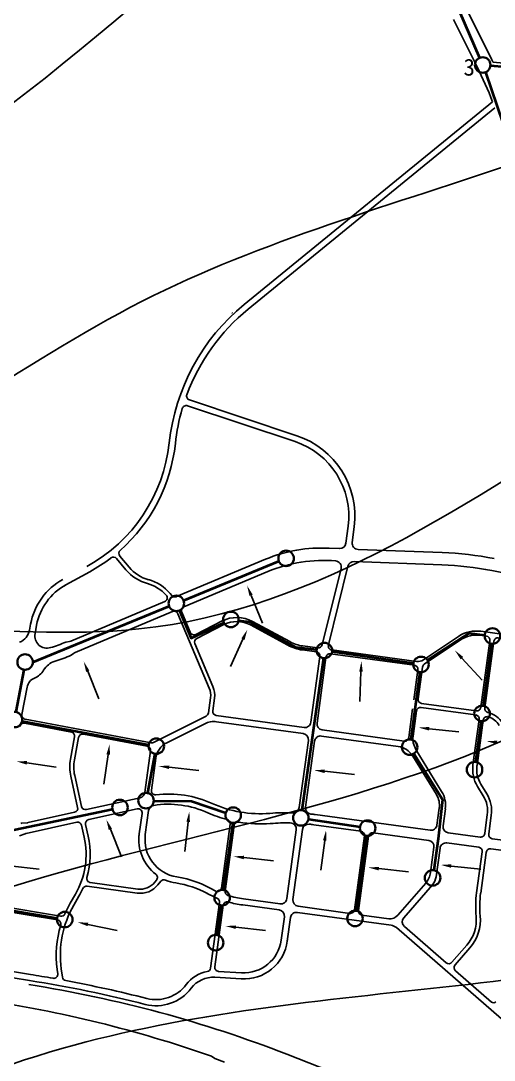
# Model space of a CAD drawing. Header units: millimetres. Extents: x 3174 to 4015, y 498 to 1092.
# Drawn here: x 3541.3 to 3653.6, y 644.9 to 891.4 of the extents above; entities that cross this region are included whole.
import ezdxf

# ---------------------------------------------------------------- set-up
doc = ezdxf.new("R2010")
doc.units = ezdxf.units.MM
doc.linetypes.add('ACAD_ISO02W100', pattern=[15, 12, -3])
for name, color, linetype in [('dgx', 3, 'Continuous'), ('DL-BXRX', 7, 'Continuous'), ('河流', 5, 'Continuous')]:
    doc.layers.add(name, color=color, linetype=linetype)
for name, color, linetype, lineweight in [('干管', 2, 'Continuous', 50), ('给水管线', 1, 'Continuous', 50), ('节点', 6, 'Continuous', 50), ('雨水管道完整图', 90, 'ACAD_ISO02W100', 50)]:
    doc.layers.add(name, color=color, linetype=linetype, lineweight=lineweight)
doc.styles.get("Standard").update_dxf_attribs({"font": 'txt', "bigfont": 'gbcbig.shx'})

msp = doc.modelspace()

# ---------------------------------------------------------------- linework, layer by layer
for p, q in [((3647.37, 893.48), (3652.97, 882.19)), ((3643.9, 891.76), (3649.51, 880.47)), ((3594.27, 824.14), (3653.19, 872.21)), ((3595.19, 823.02), (3653.74, 870.79)), ((3606.77, 793.01), (3581.26, 801.49)), ((3606.31, 791.63), (3580.8, 800.11)), ((3618.39, 767.5), (3618.91, 771.6)), ((3619.88, 767.7), (3620.35, 771.42)), ((3566.94, 761.85), (3564.74, 764.48)), ((3616.9, 766.24), (3614.39, 766.33)), ((3641.24, 765.31), (3621.27, 766.07)), ((3566.2, 761.23), (3563.98, 763.87)), ((3599.33, 763.73), (3578.2, 754.85)), ((3618.87, 762.1), (3614.23, 743.41)), ((3620.33, 763.2), (3641.13, 762.41)), ((3557.62, 760.75), (3551.95, 757.65)), ((3579.95, 752.43), (3599.87, 760.81)), ((3617.23, 761.53), (3612.73, 743.41)), ((3653.01, 761.04), (3668.2, 758.08)), ((3551.59, 757.44), (3551.95, 757.65)), ((3577.08, 755.12), (3576.67, 755.6)), ((3575.39, 753.67), (3553.15, 744.32)), ((3554.13, 741.58), (3577.27, 751.31)), ((3585.95, 733.15), (3578.54, 750.79)), ((3581.44, 746.4), (3579.43, 751.16)), ((3543.59, 748.35), (3543.31, 746.9)), ((3545.01, 748.09), (3544.64, 746.07)), ((3582.77, 745.91), (3589.01, 749.08)), ((3583.02, 744.95), (3589.44, 748.21)), ((3595.74, 748.13), (3604.58, 743.33)), ((3596.2, 748.98), (3605.04, 744.18)), ((3636.79, 739.87), (3645.06, 745.41)), ((3636.96, 738.82), (3645.6, 744.6)), ((3650.29, 745.68), (3651.71, 745.49)), ((3650.42, 746.64), (3665.9, 744.53)), ((3551.93, 744.07), (3552.83, 744.22)), ((3552.83, 744.22), (3553.15, 744.32)), ((3586.84, 733.53), (3582.56, 743.71)), ((3608.05, 742.2), (3611.38, 741.74)), ((3608.18, 743.16), (3611.66, 742.68)), ((3615.04, 742.22), (3635.12, 739.48)), ((3652.53, 744.4), (3650.38, 728.61)), ((3653.49, 744.27), (3651.34, 728.46)), ((3553.24, 740.94), (3553.79, 741.38)), ((3612.21, 740.65), (3610.09, 725.07)), ((3613.65, 740.46), (3611.53, 724.87)), ((3614.74, 741.29), (3634.64, 738.57)), ((3635.47, 737.48), (3634.51, 730.41)), ((3636.54, 738.14), (3635.51, 730.64)), ((3542.75, 733.38), (3541.54, 726.91)), ((3586.25, 730.88), (3585.76, 727.26)), ((3587.21, 730.75), (3586.8, 727.75)), ((3634.21, 728.25), (3633.28, 721.42)), ((3635.12, 727.76), (3634.31, 721.8)), ((3636.21, 728.59), (3649.16, 726.82)), ((3636.34, 729.55), (3649.29, 727.78)), ((3553.25, 722.74), (3542.14, 724.82)), ((3572.16, 720.19), (3542.32, 725.78)), ((3572.77, 720.28), (3585.23, 726.52)), ((3575.89, 720.22), (3584.88, 724.72)), ((3587.63, 726.66), (3608.45, 723.82)), ((3587.7, 725.19), (3608.26, 722.39)), ((3649.99, 725.73), (3648.52, 714.95)), ((3650.94, 725.56), (3649.48, 714.82)), ((3612.77, 723.24), (3632.19, 720.59)), ((3553.04, 716.32), (3554.03, 721.62)), ((3553.99, 716.15), (3554.98, 721.44)), ((3571.26, 719.38), (3556.11, 722.21)), ((3609.5, 720.75), (3607.33, 704.85)), ((3610.94, 720.56), (3608.81, 704.93)), ((3608.81, 704.93), (3610.94, 720.56)), ((3612.57, 721.8), (3630.77, 719.32)), ((3612.57, 721.8), (3630.77, 719.32)), ((3572.04, 718.29), (3570.69, 708.4)), ((3641.09, 708.66), (3634.98, 718.62)), ((3573.27, 716.55), (3572.23, 708.96)), ((3639.86, 707.9), (3634.24, 717.05)), ((3634.24, 717.05), (3639.86, 707.9)), ((3554.05, 712.46), (3555.69, 705.08)), ((3553.11, 712.25), (3554.75, 704.87)), ((3651.8, 708.12), (3650.42, 710.36)), ((3650.97, 707.61), (3649.59, 709.86)), ((3556.85, 704.35), (3569.57, 707.18)), ((3543.03, 701.28), (3554.01, 703.72)), ((3557.37, 701.99), (3568.85, 704.54)), ((3570.02, 703.46), (3569.36, 698.64)), ((3571.57, 704.12), (3570.8, 698.44)), ((3611.08, 703.17), (3638.34, 699.45)), ((3638.34, 699.45), (3611.08, 703.17)), ((3640.53, 704.71), (3639.98, 700.69)), ((3640.53, 704.71), (3639.98, 700.69)), ((3641.97, 704.51), (3641.42, 700.49)), ((3651.91, 703.15), (3651.3, 698.66)), ((3652.87, 703.02), (3652.26, 698.53)), ((3541.53, 701.12), (3542.76, 701.23)), ((3542.54, 698.69), (3554.54, 701.36)), ((3555.69, 700.62), (3556.31, 697.85)), ((3556.64, 700.83), (3557.25, 698.06)), ((3590.92, 700.91), (3588.85, 685.75)), ((3591.85, 700.55), (3589.73, 685.04)), ((3610.76, 700.77), (3621.95, 699.24)), ((3540.95, 698.15), (3542.29, 698.62)), ((3606.61, 699.55), (3604.38, 683.24)), ((3608.09, 699.65), (3605.82, 683.04)), ((3622.78, 698.15), (3620.38, 680.57)), ((3623.74, 698.02), (3621.34, 680.44)), ((3624.83, 698.85), (3638.02, 697.05)), ((3642.66, 698.86), (3650.21, 697.83)), ((3639.26, 695.42), (3638.44, 689.4)), ((3640.7, 695.22), (3639.77, 688.42)), ((3642.33, 696.46), (3649.88, 695.43)), ((3653.09, 697.44), (3662.59, 696.14)), ((3650.71, 694.34), (3649.39, 684.64)), ((3651.67, 694.21), (3650.35, 684.51)), ((3652.76, 695.04), (3668.57, 692.88)), ((3556.99, 686.16), (3568.9, 684.54)), ((3557.75, 687.04), (3569.03, 685.5)), ((3573.45, 687.65), (3573.03, 687.11)), ((3574.47, 687.36), (3573.78, 686.51)), ((3637.3, 686.88), (3630.71, 679.29)), ((3638.92, 686.53), (3632.12, 678.7)), ((3552.99, 682.17), (3554.22, 684.3)), ((3553.83, 681.69), (3555.06, 683.81)), ((3594.1, 683.17), (3602.75, 682)), ((3534, 680.87), (3549.96, 678.19)), ((3534.11, 681.84), (3550.66, 679.05)), ((3588.39, 682.35), (3586.26, 666.75)), ((3589.27, 681.65), (3587.28, 667.09)), ((3593.91, 681.74), (3602.55, 680.56)), ((3607.06, 681.41), (3619.29, 679.74)), ((3603.79, 678.92), (3603.04, 673.38)), ((3605.23, 678.73), (3604.48, 673.18)), ((3606.87, 679.97), (3629.11, 676.93)), ((3622.17, 679.35), (3628.55, 678.48)), ((3655.26, 654.76), (3630.37, 676.36)), ((3642.18, 668.04), (3632.26, 676.65)), ((3604.53, 673.57), (3604.48, 673.18)), ((3647.05, 672.17), (3643.54, 668.14)), ((3647.78, 671.54), (3644.28, 667.5)), ((3543.33, 663.79), (3528.96, 666.21)), ((3543.57, 665.23), (3534.25, 666.8)), ((3550.05, 665.42), (3549.91, 666.46)), ((3551.13, 664.62), (3550.86, 666.59)), ((3588.18, 665.99), (3593.61, 665.65)), ((3652.92, 658.71), (3644.37, 666.14)), ((3587.32, 664.59), (3593.51, 664.2)), ((3586.48, 645.86), (3587.31, 645.31)), ((3637.71, 633.33), (3604.36, 646.34)), ((3587.31, 645.31), (3589.58, 644.49))]:
    msp.add_line(p, q)
for centre, radius, start, end in [((3550.4, 831.28), 110.64, 21.7111, 26.3936), ((3550.4, 831.28), 114.51, 26.0495, 26.3936), ((3625.32, 786.08), 49.13, 129.2067, 173.8828), ((3625.32, 786.08), 47.67, 129.2067, 159.5333), ((3581.56, 802.41), 0.968, 159.5333, 251.6119), ((3625.32, 786.08), 47.67, 163.6904, 173.8828), ((3580.5, 799.19), 0.968, 71.6119, 163.6904), ((3538.7, 795.36), 37.99, 298.6735, 353.8828), ((3600.43, 773.95), 18.63, 352.7548, 71.6119), ((3600.43, 773.95), 20.09, 352.7548, 71.6119), ((3538.7, 795.36), 39.45, 311.5079, 353.8828), ((3616.95, 767.69), 1.45, 267.8279, 352.7548), ((3621.32, 767.52), 1.45, 172.7548, 267.8279), ((3563.24, 763.25), 0.968, 39.9383, 127.3898), ((3565.48, 765.1), 0.968, 131.5079, 219.9383), ((3612.5, 732.38), 34, 86.808, 112.778), ((3638.19, 685.03), 80.34, 78.9735, 87.8279), ((3538.7, 795.36), 39.45, 298.6735, 307.3898), ((3573.99, 767.75), 9.2, 219.9383, 254.6956), ((3613, 729.57), 33.88, 84.9992, 112.8008), ((3615.82, 761.88), 1.45, 346.0529, 84.9992), ((3620.28, 761.75), 1.45, 87.8279, 166.0529), ((3638.19, 685.03), 77.44, 78.9735, 87.8279), ((3573.99, 767.75), 10.16, 219.9383, 254.6956), ((3558.57, 745.55), 15.25, 118.6735, 169.4039), ((3558.57, 745.55), 13.79, 118.6735, 169.4039), ((3568.88, 749.08), 9.2, 41.7726, 74.6956), ((3568.88, 749.08), 10.16, 39.9383, 74.6956), ((3575.02, 754.56), 0.968, 292.8008, 41.7726), ((3577.82, 755.74), 0.968, 219.9383, 292.8008), ((3580.32, 751.54), 0.968, 112.8008, 202.8008), ((3577.65, 750.41), 0.968, 22.8008, 112.8008), ((3592.51, 742.17), 7.74, 61.5271, 116.9196), ((3592.51, 742.17), 6.78, 61.5271, 116.9196), ((3539.51, 747.61), 3.87, 292.2823, 349.4039), ((3547.49, 745.54), 2.9, 169.4039, 287.1225), ((3582.33, 746.77), 0.968, 202.8008, 296.9196), ((3583.46, 744.09), 0.968, 116.9196, 202.8008), ((3649.37, 738.97), 7.74, 82.2345, 123.7991), ((3649.37, 738.97), 6.78, 82.2345, 123.7991), ((3651.58, 744.53), 0.968, 352.2345, 82.2345), ((3654.45, 744.14), 0.968, 82.2345, 172.2345), ((3537.02, 779.54), 38.48, 287.1225, 292.8008), ((3609.43, 752.27), 10.16, 241.5271, 262.2345), ((3609.43, 752.27), 9.2, 241.5271, 262.2345), ((3611.79, 743.64), 0.968, 262.2345, 346.0529), ((3615.17, 743.18), 0.968, 166.0529, 262.2345), ((3550.81, 734.91), 4.84, 107.1772, 149.0251), ((3537.02, 779.54), 41.87, 287.1772, 292.8008), ((3554.7, 740.24), 1.45, 112.8008, 128.3415), ((3611.25, 740.78), 0.968, 352.2345, 82.2345), ((3614.61, 740.33), 0.968, 82.2345, 172.2345), ((3635.45, 741.88), 2.42, 262.2345, 303.7991), ((3542.72, 739.77), 4.6, 292.6604, 329.0251), ((3634.51, 737.61), 0.968, 352.2345, 82.2345), ((3637.5, 738.01), 0.968, 123.7991, 172.2345), ((3545.61, 732.85), 2.9, 112.6604, 169.4039), ((3581.94, 731.47), 4.36, 352.2345, 22.8008), ((3581.94, 731.47), 5.32, 352.2345, 22.8008), ((3636.47, 730.51), 0.968, 172.2345, 262.2345), ((3584.8, 727.39), 0.968, 296.6054, 352.2345), ((3587.76, 727.62), 0.968, 172.2345, 262.2345), ((3636.08, 727.63), 0.968, 82.2345, 172.2345), ((3649.42, 728.74), 0.968, 262.2345, 352.2345), ((3652.3, 728.32), 0.968, 172.2345, 257.2641), ((3650.91, 722.19), 5.32, 28.945, 77.2641), ((3541.96, 723.87), 0.968, 79.4039, 169.4039), ((3542.49, 726.73), 0.968, 169.4039, 259.4039), ((3587.05, 720.39), 4.84, 82.2345, 116.6054), ((3608.65, 725.26), 1.45, 262.2345, 352.2345), ((3612.96, 724.67), 1.45, 172.2345, 262.2345), ((3649.03, 725.86), 0.968, 352.2345, 82.2345), ((3651.9, 725.43), 0.968, 72.975, 172.2345), ((3650.91, 722.19), 4.36, 28.945, 72.975), ((3553.08, 721.79), 0.968, 349.4039, 79.4039), ((3608.06, 720.95), 1.45, 352.2345, 82.2345), ((3555.93, 721.26), 0.968, 79.4039, 169.4039), ((3572.34, 721.14), 0.968, 259.4039, 296.6054), ((3578.06, 715.89), 4.84, 116.6054, 172.2345), ((3612.38, 720.36), 1.45, 82.2345, 172.2345), ((3612.38, 720.36), 1.45, 82.2345, 172.2345), ((3632.32, 721.55), 0.968, 262.2345, 352.2345), ((3639.11, 721.15), 4.84, 172.2345, 211.5411), ((3571.08, 718.43), 0.968, 352.2345, 79.4039), ((3630.11, 714.52), 4.84, 31.5411, 82.2345), ((3630.11, 714.52), 4.84, 31.5411, 82.2345), ((3563.03, 714.46), 10.16, 169.4039, 192.5351), ((3563.03, 714.46), 9.2, 169.4039, 192.5351), ((3656.19, 713.91), 7.74, 172.2345, 211.5411), ((3656.19, 713.91), 6.78, 172.2345, 211.5411), ((3569.25, 708.59), 1.45, 282.5351, 352.2345), ((3573.19, 708.83), 0.968, 172.2345, 276.6293), ((3576.24, 682.63), 25.41, 65.8038, 96.6293), ((3635.73, 705.36), 4.84, 352.2345, 31.5411), ((3635.73, 705.36), 4.84, 352.2345, 31.5411), ((3635.73, 705.36), 6.29, 352.2345, 31.5411), ((3645.2, 704.06), 6.78, 352.2345, 31.5411), ((3645.2, 704.06), 7.74, 352.2345, 31.5411), ((3556.64, 705.29), 0.968, 192.5351, 282.5351), ((3573.01, 703.92), 1.45, 98.6139, 172.2345), ((3576.24, 682.63), 22.99, 65.8038, 98.6139), ((3598.06, 731.19), 27.83, 245.8038, 274.6836), ((3553.8, 704.66), 0.968, 282.5351, 12.5351), ((3569.06, 703.59), 0.968, 352.2345, 102.5351), ((3598.06, 731.19), 30.25, 245.8038, 254.9638), ((3604.38, 654.01), 49.61, 88.3037, 94.6836), ((3605.89, 705.05), 1.45, 268.3037, 352.2345), ((3610.25, 704.73), 1.45, 172.2345, 263.4047), ((3610.25, 704.73), 1.45, 172.2345, 263.4047), ((3604.38, 654.01), 49.61, 82.2345, 83.4047), ((3604.38, 654.01), 49.61, 82.2345, 83.4047), ((3541.73, 698.95), 2.18, 95.1624, 102.5351), ((3542.56, 703.4), 2.18, 275.1624, 282.5351), ((3554.75, 700.41), 0.968, 12.5351, 102.5351), ((3557.58, 701.04), 0.968, 102.5351, 192.5351), ((3589.96, 701.04), 0.968, 352.2345, 74.9638), ((3592.8, 700.42), 0.968, 80.3128, 172.2345), ((3598.06, 731.19), 30.25, 260.3128, 274.6836), ((3598.06, 731.19), 30.25, 274.4915, 274.6836), ((3604.38, 654.01), 47.19, 89.0133, 94.6836), ((3605.17, 699.74), 1.45, 352.2345, 89.0133), ((3609.53, 699.46), 1.45, 83.5409, 172.2345), ((3604.38, 654.01), 47.19, 82.2345, 83.5409), ((3638.54, 700.89), 1.45, 262.2345, 352.2345), ((3638.54, 700.89), 1.45, 262.2345, 352.2345), ((3642.86, 700.3), 1.45, 172.2345, 262.2345), ((3543.01, 696.56), 2.18, 102.5351, 109.1807), ((3537.88, 693.75), 18.88, 329.9558, 12.5351), ((3537.88, 693.75), 19.84, 343.9526, 12.5351), ((3579.67, 697.23), 10.41, 172.2345, 232.183), ((3579.67, 697.23), 10.41, 172.2345, 174.4061), ((3579.67, 697.23), 8.95, 172.2345, 261.1199), ((3621.82, 698.28), 0.968, 352.2345, 82.2345), ((3624.7, 697.89), 0.968, 82.2345, 172.2345), ((3650.34, 698.79), 0.968, 262.2345, 352.2345), ((3653.22, 698.4), 0.968, 172.2345, 262.2345), ((3637.82, 695.61), 1.45, 352.2345, 82.2345), ((3642.14, 695.02), 1.45, 82.2345, 172.2345), ((3649.75, 694.47), 0.968, 352.2345, 82.2345), ((3652.63, 694.08), 0.968, 82.2345, 172.2345), ((3557.88, 688), 0.968, 163.9526, 262.2345), ((3572.7, 688.25), 0.968, 321.5471, 52.183), ((3574.44, 663.76), 24.93, 58.7012, 81.1199), ((3633.64, 690.05), 4.84, 319.0398, 352.2345), ((3636.17, 688.91), 3.63, 319.0398, 352.2345), ((3537.88, 693.75), 19.84, 329.9558, 335.7606), ((3556.86, 685.21), 0.968, 82.2345, 155.7606), ((3569.61, 689.82), 5.32, 262.2345, 321.5471), ((3569.61, 689.82), 4.36, 262.2345, 321.5471), ((3575.22, 686.76), 0.968, 66.9983, 141.5471), ((3579.67, 697.23), 10.41, 246.9983, 261.1199), ((3574.44, 663.76), 23.47, 61.8503, 81.1199), ((3587.89, 685.88), 0.968, 238.7012, 352.2345), ((3597.27, 706.43), 24.93, 241.8503, 247.6521), ((3587.43, 682.48), 0.968, 352.2345, 67.6521), ((3590.69, 684.91), 0.968, 172.2345, 252.9904), ((3597.27, 706.43), 23.47, 252.9904, 262.2345), ((3602.94, 683.43), 1.45, 262.2345, 352.2345), ((3607.26, 682.85), 1.45, 172.2345, 262.2345), ((3673.84, 681.31), 24.68, 172.2345, 185.2549), ((3673.84, 681.31), 23.72, 172.2345, 185.2549), ((3574.36, 669.81), 23.72, 149.9558, 187.817), ((3574.36, 669.81), 24.68, 149.9558, 156.5909), ((3590.23, 681.52), 0.968, 74.2085, 172.2345), ((3597.27, 706.43), 24.93, 254.2085, 262.2345), ((3602.36, 679.12), 1.45, 352.2345, 82.2345), ((3619.42, 680.7), 0.968, 262.2345, 352.2345), ((3622.3, 680.31), 0.968, 172.2345, 262.2345), ((3549.8, 677.23), 0.968, 343.1925, 80.4471), ((3550.82, 680.01), 0.968, 260.4471, 336.5909), ((3606.67, 678.53), 1.45, 82.2345, 172.2345), ((3628.88, 680.87), 2.42, 262.2345, 319.0398), ((3633.21, 677.74), 1.45, 139.0398, 229.0398), ((3640.11, 678.2), 9.2, 319.0398, 5.2549), ((3640.11, 678.2), 10.16, 319.0398, 5.2549), ((3574.36, 669.81), 24.68, 163.1925, 187.817), ((3628.79, 674.54), 2.42, 49.0398, 82.2345), ((3594.17, 674.59), 10.41, 266.4087, 352.2345), ((3594.17, 674.59), 8.95, 266.4087, 352.2345), ((3642.81, 668.77), 0.968, 229.0398, 319.0398), ((3586.91, 658.07), 7.99, 100.3516, 143.1494), ((3585.3, 666.88), 0.968, 280.3516, 352.2345), ((3588.24, 666.96), 0.968, 172.2345, 266.4087), ((3645.01, 666.87), 0.968, 139.0398, 229.0398), ((3497.71, 372.6), 294.75, 75.6475, 81.098), ((3497.71, 372.6), 296.2, 80.0437, 81.1007), ((3549.09, 665.29), 0.968, 260.0437, 7.817), ((3552.09, 664.75), 0.968, 187.817, 259.4548), ((3497.71, 372.6), 296.2, 75.6475, 79.4548), ((3586.91, 658.07), 6.53, 86.4087, 143.1494), ((3497.71, 372.6), 293.78, 68.7145, 81.1007), ((3573.35, 668.23), 10.41, 255.6475, 323.1494), ((3573.35, 668.23), 8.95, 255.6475, 323.1494), ((3490.44, 372.57), 289.67, 70.6384, 81.7199), ((3653.4, 659.26), 0.726, 229.0398, 319.0398)]:
    msp.add_arc(centre, radius, start, end)
at = {"layer": 'dgx'}
for points in [[(3268.44, 646.47), (3320.83, 745.61), (3359.73, 838.4), (3442.28, 834.43), (3583.57, 908.19), (3684.38, 962.12), (3708.98, 962.91)], [(3300.19, 618.71), (3370.04, 751.16), (3483.55, 778.12), (3570.07, 824.92), (3741.53, 902.64), (3757.4, 920.09)], [(3300.99, 595.71), (3416.88, 686.92), (3472.44, 740.85), (3569.28, 747.19), (3684.38, 800.33), (3803.44, 864.57)], [(3343.23, 574.94), (3528.55, 682.74), (3646.6, 716.98), (3769.73, 793.08), (3823.04, 833.66)], [(3380.04, 547.03), (3553.94, 648.5), (3740.53, 682.74), (3825.58, 748.69), (3838.27, 770.25)], [(3444.77, 543.23), (3619.94, 619.33), (3795.11, 629.47), (3870.01, 678.93), (3877.62, 694.15)]]:
    msp.add_spline(points, degree=3, dxfattribs=at)
at = {"layer": 'DL-BXRX'}
msp.add_lwpolyline([(3653.28, 881.57), (3695.52, 877.57)], dxfattribs=at)
at = {"layer": '干管', "color": 2, "linetype": 'ByBlock', "lineweight": 40}
msp.add_line((3652.66, 880.78), (3703.19, 876.78), dxfattribs=at)
at = {"layer": '干管', "color": 1, "linetype": 'ByBlock', "lineweight": 40}
msp.add_line((3579.87, 753.95), (3602.5, 763.24), dxfattribs=at)
at = {"layer": '干管', "color": 1, "linetype": 'ByBlock', "lineweight": -3}
for p, q in [((3598.56, 748.6), (3595.89, 755.16)), ((3591.04, 738.31), (3593.96, 744.76)), ((3650.68, 735.02), (3645.91, 740.26)), ((3559.8, 730.61), (3557.13, 737.17)), ((3621.68, 730.01), (3621.96, 737.08)), ((3645.15, 722.77), (3638.11, 723.53)), ((3560.96, 710.41), (3561.98, 717.42)), ((3549.69, 714.42), (3542.68, 715.44)), ((3583.47, 713.64), (3576.42, 714.4)), ((3620.38, 712.67), (3613.34, 713.43)), ((3580.18, 694.39), (3580.96, 701.43)), ((3565.17, 693.12), (3562.5, 699.68)), ((3612.43, 689.97), (3613.35, 696.99)), ((3601.23, 692.23), (3594.19, 692.98)), ((3545.61, 690.23), (3538.57, 690.99)), ((3633.23, 689.59), (3626.19, 690.35)), ((3650.42, 690.21), (3643.37, 690.97)), ((3564.14, 675.7), (3557.2, 677.12)), ((3599.32, 675.7), (3592.28, 676.46))]:
    msp.add_line(p, q, dxfattribs=at)
at = {"layer": '干管', "color": 5, "linetype": 'ByBlock', "lineweight": 40}
for p, q in [((3652.9, 743.7), (3650.93, 728.97)), ((3650.44, 725.33), (3649.14, 715.64))]:
    msp.add_line(p, q, dxfattribs=at)
at = {"layer": '干管', "color": 1, "linetype": 'ByBlock', "lineweight": 40}
for points in [[(3640.45, 904.97), (3650.1, 882.62)], [(3544.12, 739.29), (3576.47, 752.56)]]:
    msp.add_lwpolyline(points, dxfattribs=at)
at = {"layer": '干管', "color": 5, "linetype": 'ByBlock', "lineweight": 40}
for points in [[(3578.88, 751.56), (3581.65, 744.98), (3589.44, 748.66)], [(3592.92, 749.2), (3595.49, 748.84), (3606.42, 742.91), (3611.46, 742.28)], [(3637.73, 739.78), (3647.59, 746.2), (3651.32, 745.74)], [(3615.1, 741.82), (3634.38, 739.04)], [(3541.95, 737.53), (3540.1, 727.5)], [(3533.45, 681.34), (3549.88, 678.58)]]:
    msp.add_lwpolyline(points, dxfattribs=at)
at = {"layer": '干管', "color": 2, "linetype": 'ByBlock', "lineweight": 40}
for points in [[(3613.03, 740.27), (3607.95, 704.21)], [(3635.95, 736.95), (3633.75, 720.98)], [(3541.58, 725.36), (3571.6, 719.73)], [(3573.06, 717.59), (3571.3, 708.29)], [(3634.47, 717.6), (3641.29, 706.73), (3640.27, 697.44), (3639.2, 689.98)], [(3572.79, 706.46), (3581.79, 706.32), (3589.9, 703.6)], [(3536.57, 698.92), (3562.98, 704.48)], [(3591.59, 701.21), (3589.29, 685.28)], [(3609.51, 702.11), (3621.73, 700.24)], [(3623.29, 698.14), (3620.8, 680.36)], [(3588.76, 681.64), (3587.74, 674.6)]]:
    msp.add_lwpolyline(points, dxfattribs=at)
at = {"layer": '干管', "color": 1, "linetype": 'ByBlock', "lineweight": -3}
for points in [[(3595.5, 755.01), (3596.27, 755.32), (3594.94, 757.48)], [(3593.59, 744.94), (3594.34, 744.59), (3595, 747.04)], [(3645.6, 739.98), (3646.22, 740.54), (3644.22, 742.11)], [(3621.54, 737.1), (3622.38, 737.07), (3622.06, 739.58)], [(3556.75, 737.01), (3557.52, 737.32), (3556.19, 739.48)], [(3638.07, 723.11), (3638.15, 723.94), (3635.62, 723.8)], [(3561.57, 717.48), (3562.4, 717.36), (3562.35, 719.89)], [(3654.19, 719.88), (3654.28, 720.7), (3651.74, 720.56)], [(3542.62, 715.03), (3542.74, 715.85), (3540.21, 715.8)], [(3576.38, 713.98), (3576.47, 714.81), (3573.94, 714.66)], [(3613.3, 713.01), (3613.39, 713.84), (3610.85, 713.69)], [(3580.55, 701.48), (3581.38, 701.38), (3581.24, 703.92)], [(3562.12, 699.52), (3562.89, 699.83), (3561.56, 701.99)], [(3612.94, 697.05), (3613.77, 696.94), (3613.68, 699.47)], [(3594.15, 692.57), (3594.24, 693.4), (3591.71, 693.25)], [(3626.14, 689.93), (3626.23, 690.76), (3623.7, 690.61)], [(3643.33, 690.55), (3643.42, 691.38), (3640.89, 691.23)], [(3557.11, 676.71), (3557.28, 677.53), (3554.75, 677.62)], [(3592.23, 676.05), (3592.32, 676.87), (3589.79, 676.73)]]:
    msp.add_solid(points, dxfattribs=at)
at = {"layer": '河流', "start_tangent": (0.530322, 0.847796)}
for points in [[(3242.12, 687.78), (3257.44, 711.95), (3259.86, 762.71), (3284.05, 811.87), (3295.34, 881.16), (3359.86, 892.44), (3405.83, 879.55), (3461.47, 915), (3544.53, 960.12), (3617.92, 1002.02), (3696.44, 1012.92)], [(3257.44, 664.41), (3272.76, 688.59), (3275.18, 739.35), (3299.38, 788.5), (3310.67, 857.79), (3375.18, 869.07), (3421.15, 856.18), (3476.79, 891.63), (3559.85, 936.76), (3633.24, 978.65), (3702.64, 993.45)]]:
    msp.add_spline(points, degree=3, dxfattribs=at)
at = {"layer": '给水管线', "lineweight": -3}
for p, q in [((3591.36, 822.12), (3591.48, 822.11)), ((3591.36, 822.12), (3591.48, 822.11)), ((3595.51, 821.96), (3595.51, 821.93)), ((3595.51, 821.96), (3595.51, 821.93))]:
    msp.add_line(p, q, dxfattribs=at)
at = {"layer": '节点', "color": 3, "linetype": 'ByBlock', "lineweight": 35}
for centre in [(3650.83, 880.94), (3604.2, 763.93), (3578.17, 753.26), (3591.1, 749.45), (3653.14, 745.52), (3613.28, 742.08), (3542.28, 739.34), (3636.2, 738.77), (3539.77, 725.7), (3650.68, 727.15), (3573.4, 719.39), (3633.5, 719.16), (3648.9, 713.82), (3570.96, 706.48), (3564.78, 704.86), (3591.65, 703.04), (3607.69, 702.39), (3623.54, 699.96), (3638.94, 688.16), (3589.02, 683.46), (3620.54, 678.54), (3551.69, 678.28), (3587.48, 672.78)]:
    msp.add_circle(centre, 1.84, dxfattribs=at)
at = {"layer": '雨水管道完整图', "color": 1, "linetype": 'ByBlock', "lineweight": 40}
msp.add_lwpolyline([(3662.42, 847.4), (3651.56, 879.25)], dxfattribs=at)

# ---------------------------------------------------------------- texts
at = {"color": 3, "insert": (3646.27, 882.41), "char_height": 4, "width": 31.635, "attachment_point": 1}
msp.add_mtext('{\\fSimSun|b0|i0|c134|p2;3}', dxfattribs=at)

doc.saveas('drawing.dxf')
